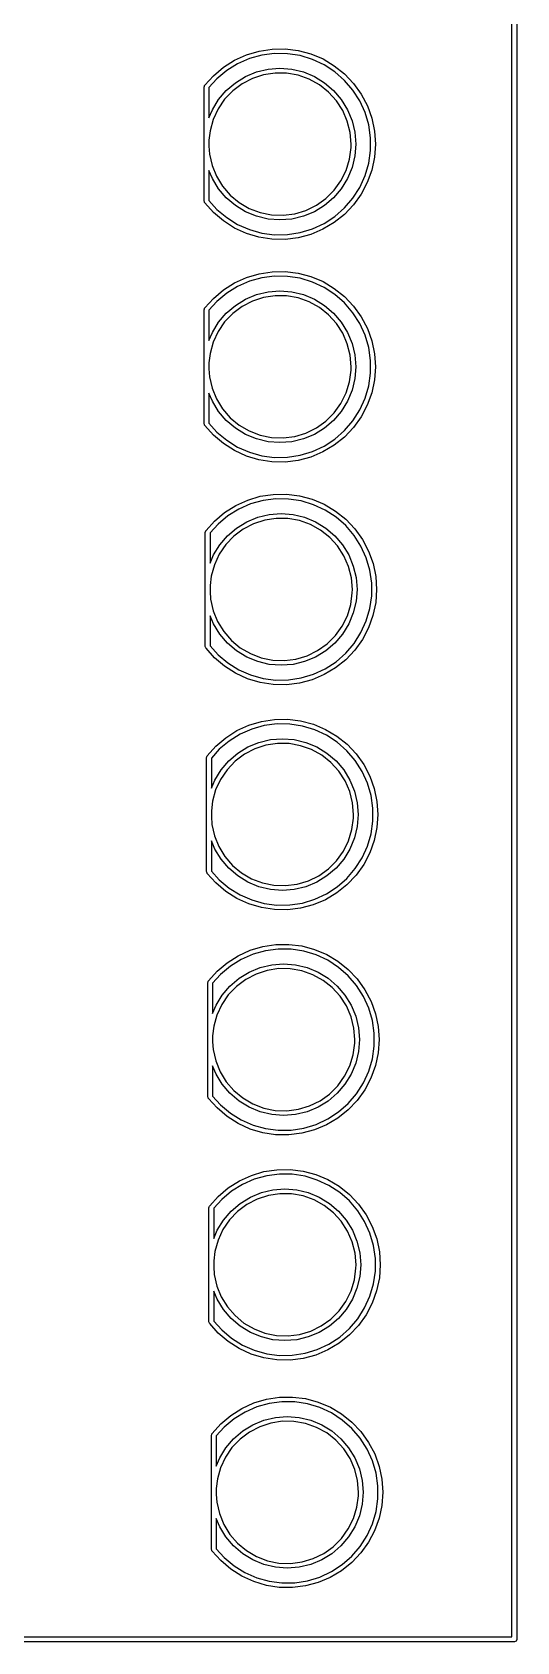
# Model space of a CAD drawing. Extents: x 10 to 287, y -200 to -10.
# Drawn here: x 167.94 to 177.84, y -125.23 to -92.34 of the extents above; entities that cross this region are included whole.
import ezdxf

# ---------------------------------------------------------------- set-up
doc = ezdxf.new("R2010")
doc.units = 0
doc.layers.add('BLACK', color=7, linetype='CONTINUOUS')

msp = doc.modelspace()

# ---------------------------------------------------------------- linework, layer by layer
at = {"layer": 'BLACK', "linetype": 'CONTINUOUS'}
for p, q in [((177.84, -55.235), (177.84, -125.185)), ((177.74, -125.135), (177.74, -55.285)), ((172.316, -92.8041), (172.573, -92.7273)), ((172.573, -92.7273), (172.838, -92.6867)), ((172.838, -92.6867), (173.107, -92.6829)), ((173.107, -92.6829), (173.373, -92.7161)), ((173.373, -92.7161), (173.633, -92.7856)), ((171.64, -93.233), (171.844, -93.0593)), ((171.844, -93.0593), (172.071, -92.9154)), ((172.136, -92.9889), (171.913, -93.1274)), ((172.071, -92.9154), (172.316, -92.8041)), ((172.376, -92.8832), (172.136, -92.9889)), ((172.63, -92.8127), (172.376, -92.8832)), ((172.89, -92.7785), (172.63, -92.8127)), ((172.758, -93.0991), (173, -93.08)), ((173.153, -92.7816), (172.89, -92.7785)), ((173, -93.08), (173.242, -93.0991)), ((173.412, -92.8217), (173.153, -92.7816)), ((173.664, -92.8981), (173.412, -92.8217)), ((173.633, -92.7856), (173.88, -92.89)), ((173.902, -93.0093), (173.664, -92.8981)), ((173.88, -92.89), (174.111, -93.0275)), ((174.122, -93.153), (173.902, -93.0093)), ((174.111, -93.0275), (174.321, -93.1953)), ((171.465, -93.4284), (171.64, -93.233)), ((171.711, -93.2961), (171.55, -93.4757)), ((171.913, -93.1274), (171.711, -93.2961)), ((171.904, -93.534), (172.089, -93.376)), ((172.225, -93.3988), (172.034, -93.542)), ((172.089, -93.376), (172.296, -93.2489)), ((172.436, -93.2887), (172.225, -93.3988)), ((172.296, -93.2489), (172.521, -93.1559)), ((172.663, -93.2146), (172.436, -93.2887)), ((172.521, -93.1559), (172.758, -93.0991)), ((172.899, -93.1786), (172.663, -93.2146)), ((173.137, -93.1815), (172.899, -93.1786)), ((173.372, -93.2233), (173.137, -93.1815)), ((173.242, -93.0991), (173.479, -93.1559)), ((173.596, -93.3029), (173.372, -93.2233)), ((173.479, -93.1559), (173.704, -93.2489)), ((173.805, -93.4181), (173.596, -93.3029)), ((173.704, -93.2489), (173.911, -93.376)), ((173.911, -93.376), (174.096, -93.534)), ((174.319, -93.3263), (174.122, -93.153)), ((174.49, -93.5257), (174.319, -93.3263)), ((174.321, -93.1953), (174.505, -93.3904)), ((174.505, -93.3904), (174.661, -93.6089)), ((171.45, -93.4638), (171.456, -93.4488)), ((171.45, -95.789), (171.45, -93.4638)), ((171.456, -93.4488), (171.461, -93.4331)), ((171.461, -93.4331), (171.465, -93.4286)), ((171.461, -93.4331), (171.461, -93.4331)), ((171.465, -93.4285), (171.465, -93.4284)), ((171.465, -93.4286), (171.465, -93.4285)), ((171.55, -93.4757), (171.55, -94.0927)), ((171.619, -93.9263), (171.746, -93.7189)), ((171.869, -93.7144), (171.735, -93.9113)), ((171.746, -93.7189), (171.904, -93.534)), ((172.034, -93.542), (171.869, -93.7144)), ((173.992, -93.5659), (173.805, -93.4181)), ((174.153, -93.7423), (173.992, -93.5659)), ((174.096, -93.534), (174.254, -93.7189)), ((174.282, -93.9425), (174.153, -93.7423)), ((174.254, -93.7189), (174.381, -93.9263)), ((174.631, -93.7474), (174.49, -93.5257)), ((174.661, -93.6089), (174.786, -93.8469)), ((171.55, -94.0927), (171.619, -93.9263)), ((171.735, -93.9113), (171.635, -94.1276)), ((174.377, -94.1611), (174.282, -93.9425)), ((174.381, -93.9263), (174.474, -94.151)), ((174.74, -93.9867), (174.631, -93.7474)), ((174.813, -94.239), (174.74, -93.9867)), ((174.786, -93.8469), (174.877, -94.0997)), ((171.571, -94.3574), (171.55, -94.552)), ((171.635, -94.1276), (171.571, -94.3574)), ((174.435, -94.3924), (174.377, -94.1611)), ((174.455, -94.63), (174.435, -94.3924)), ((174.474, -94.151), (174.531, -94.3875)), ((174.531, -94.3875), (174.55, -94.63)), ((174.85, -94.4991), (174.813, -94.239)), ((174.877, -94.0997), (174.932, -94.3625)), ((174.932, -94.3625), (174.95, -94.6305)), ((171.55, -94.552), (171.55, -94.6731)), ((171.55, -94.6731), (171.559, -94.8325)), ((174.422, -94.9375), (174.453, -94.7011)), ((174.453, -94.7011), (174.455, -94.63)), ((174.55, -94.63), (174.531, -94.8725)), ((174.85, -94.7618), (174.85, -94.4991)), ((174.95, -94.6305), (174.931, -94.8984)), ((171.559, -94.8325), (171.612, -95.0651)), ((174.353, -95.1656), (174.422, -94.9375)), ((174.531, -94.8725), (174.474, -95.109)), ((174.739, -95.2741), (174.813, -95.0219)), ((174.813, -95.0219), (174.85, -94.7618)), ((174.931, -94.8984), (174.876, -95.1612)), ((171.619, -95.3337), (171.55, -95.1672)), ((171.55, -95.1672), (171.55, -95.7842)), ((171.612, -95.0651), (171.701, -95.286)), ((171.746, -95.5411), (171.619, -95.3337)), ((171.701, -95.286), (171.826, -95.4893)), ((174.108, -95.573), (174.247, -95.3794)), ((174.247, -95.3794), (174.353, -95.1656)), ((174.381, -95.3337), (174.254, -95.5411)), ((174.474, -95.109), (174.381, -95.3337)), ((174.631, -95.5134), (174.739, -95.2741)), ((174.876, -95.1612), (174.785, -95.414)), ((171.904, -95.726), (171.746, -95.5411)), ((171.826, -95.4893), (171.982, -95.6695)), ((171.982, -95.6695), (172.165, -95.8218)), ((173.939, -95.7413), (174.108, -95.573)), ((174.254, -95.5411), (174.096, -95.726)), ((174.49, -95.735), (174.631, -95.5134)), ((174.661, -95.6518), (174.505, -95.8703)), ((174.785, -95.414), (174.661, -95.6518)), ((171.45, -95.7892), (171.45, -95.789)), ((171.45, -95.7898), (171.45, -95.7892)), ((171.45, -95.7962), (171.45, -95.7898)), ((171.455, -95.8086), (171.45, -95.7962)), ((171.46, -95.8261), (171.455, -95.8086)), ((171.465, -95.8313), (171.46, -95.8261)), ((171.465, -95.8315), (171.465, -95.8313)), ((171.465, -95.8316), (171.465, -95.8315)), ((171.639, -96.0264), (171.465, -95.8316)), ((171.55, -95.7842), (171.711, -95.9633)), ((171.844, -96.2002), (171.639, -96.0264)), ((171.711, -95.9633), (171.912, -96.1321)), ((172.089, -95.884), (171.904, -95.726)), ((172.296, -96.0111), (172.089, -95.884)), ((172.165, -95.8218), (172.371, -95.9421)), ((172.521, -96.1041), (172.296, -96.0111)), ((172.371, -95.9421), (172.594, -96.0272)), ((172.594, -96.0272), (172.828, -96.0747)), ((173.303, -96.0532), (173.531, -95.9847)), ((173.704, -96.0111), (173.479, -96.1041)), ((173.531, -95.9847), (173.745, -95.8798)), ((173.911, -95.884), (173.704, -96.0111)), ((173.745, -95.8798), (173.939, -95.7413)), ((174.096, -95.726), (173.911, -95.884)), ((174.121, -96.1076), (174.319, -95.9344)), ((174.319, -95.9344), (174.49, -95.735)), ((174.505, -95.8703), (174.32, -96.0653)), ((172.07, -96.3441), (171.844, -96.2002)), ((171.912, -96.1321), (172.135, -96.2707)), ((172.315, -96.4556), (172.07, -96.3441)), ((172.135, -96.2707), (172.376, -96.3765)), ((172.758, -96.1609), (172.521, -96.1041)), ((173, -96.18), (172.758, -96.1609)), ((172.828, -96.0747), (173.066, -96.0835)), ((173.242, -96.1609), (173, -96.18)), ((173.066, -96.0835), (173.303, -96.0532)), ((173.479, -96.1041), (173.242, -96.1609)), ((173.412, -96.4385), (173.663, -96.3622)), ((173.879, -96.3704), (173.632, -96.4747)), ((173.663, -96.3622), (173.901, -96.2512)), ((174.11, -96.2331), (173.879, -96.3704)), ((173.901, -96.2512), (174.121, -96.1076)), ((174.32, -96.0653), (174.11, -96.2331)), ((172.572, -96.5325), (172.315, -96.4556)), ((172.376, -96.3765), (172.629, -96.4472)), ((172.837, -96.5732), (172.572, -96.5325)), ((172.629, -96.4472), (172.889, -96.4814)), ((173.106, -96.5771), (172.837, -96.5732)), ((172.889, -96.4814), (173.152, -96.4785)), ((173.373, -96.5441), (173.106, -96.5771)), ((173.152, -96.4785), (173.412, -96.4385)), ((173.632, -96.4747), (173.373, -96.5441)), ((172.071, -97.4654), (172.316, -97.3541)), ((172.316, -97.3541), (172.573, -97.2773)), ((172.573, -97.2773), (172.838, -97.2367)), ((172.89, -97.3285), (172.63, -97.3627)), ((172.838, -97.2367), (173.107, -97.2329)), ((173.153, -97.3316), (172.89, -97.3285)), ((173.107, -97.2329), (173.373, -97.2661)), ((173.412, -97.3717), (173.153, -97.3316)), ((173.373, -97.2661), (173.633, -97.3356)), ((173.633, -97.3356), (173.88, -97.44)), ((171.64, -97.783), (171.844, -97.6093)), ((171.913, -97.6774), (171.711, -97.8461)), ((171.844, -97.6093), (172.071, -97.4654)), ((172.136, -97.5389), (171.913, -97.6774)), ((172.376, -97.4332), (172.136, -97.5389)), ((172.63, -97.3627), (172.376, -97.4332)), ((172.521, -97.7059), (172.758, -97.6491)), ((172.758, -97.6491), (173, -97.63)), ((173, -97.63), (173.242, -97.6491)), ((173.242, -97.6491), (173.479, -97.7059)), ((173.664, -97.4481), (173.412, -97.3717)), ((173.902, -97.5593), (173.664, -97.4481)), ((173.88, -97.44), (174.111, -97.5775)), ((174.122, -97.703), (173.902, -97.5593)), ((174.111, -97.5775), (174.321, -97.7453)), ((171.45, -98.0138), (171.456, -97.9988)), ((171.45, -100.339), (171.45, -98.0138)), ((171.456, -97.9988), (171.461, -97.9831)), ((171.461, -97.9831), (171.465, -97.9786)), ((171.461, -97.9831), (171.461, -97.9831)), ((171.465, -97.9784), (171.64, -97.783)), ((171.465, -97.9785), (171.465, -97.9784)), ((171.465, -97.9786), (171.465, -97.9785)), ((171.711, -97.8461), (171.55, -98.0257)), ((171.904, -98.084), (172.089, -97.926)), ((172.225, -97.9488), (172.034, -98.092)), ((172.089, -97.926), (172.296, -97.7989)), ((172.436, -97.8387), (172.225, -97.9488)), ((172.296, -97.7989), (172.521, -97.7059)), ((172.663, -97.7646), (172.436, -97.8387)), ((172.899, -97.7286), (172.663, -97.7646)), ((173.137, -97.7315), (172.899, -97.7286)), ((173.372, -97.7733), (173.137, -97.7315)), ((173.596, -97.8529), (173.372, -97.7733)), ((173.479, -97.7059), (173.704, -97.7989)), ((173.805, -97.9681), (173.596, -97.8529)), ((173.704, -97.7989), (173.911, -97.926)), ((173.992, -98.1159), (173.805, -97.9681)), ((173.911, -97.926), (174.096, -98.084)), ((174.319, -97.8763), (174.122, -97.703)), ((174.49, -98.0757), (174.319, -97.8763)), ((174.321, -97.7453), (174.505, -97.9404)), ((174.505, -97.9404), (174.661, -98.1589)), ((171.55, -98.0257), (171.55, -98.6427)), ((171.619, -98.4763), (171.746, -98.2689)), ((171.869, -98.2644), (171.735, -98.4613)), ((171.746, -98.2689), (171.904, -98.084)), ((172.034, -98.092), (171.869, -98.2644)), ((174.153, -98.2923), (173.992, -98.1159)), ((174.096, -98.084), (174.254, -98.2689)), ((174.282, -98.4925), (174.153, -98.2923)), ((174.254, -98.2689), (174.381, -98.4763)), ((174.631, -98.2974), (174.49, -98.0757)), ((174.74, -98.5367), (174.631, -98.2974)), ((174.661, -98.1589), (174.786, -98.3969)), ((171.55, -98.6427), (171.619, -98.4763)), ((171.735, -98.4613), (171.635, -98.6776)), ((174.377, -98.7111), (174.282, -98.4925)), ((174.381, -98.4763), (174.474, -98.701)), ((174.813, -98.789), (174.74, -98.5367)), ((174.786, -98.3969), (174.877, -98.6497)), ((174.877, -98.6497), (174.932, -98.9125)), ((171.571, -98.9074), (171.55, -99.102)), ((171.635, -98.6776), (171.571, -98.9074)), ((174.435, -98.9424), (174.377, -98.7111)), ((174.455, -99.18), (174.435, -98.9424)), ((174.474, -98.701), (174.531, -98.9375)), ((174.531, -98.9375), (174.55, -99.18)), ((174.85, -99.0491), (174.813, -98.789)), ((174.932, -98.9125), (174.95, -99.1805)), ((171.55, -99.102), (171.55, -99.2231)), ((171.55, -99.2231), (171.559, -99.3825)), ((174.422, -99.4875), (174.453, -99.2511)), ((174.453, -99.2511), (174.455, -99.18)), ((174.55, -99.18), (174.531, -99.4225)), ((174.813, -99.5719), (174.85, -99.3118)), ((174.85, -99.3118), (174.85, -99.0491)), ((174.95, -99.1805), (174.931, -99.4484)), ((171.559, -99.3825), (171.612, -99.6151)), ((171.612, -99.6151), (171.701, -99.836)), ((174.353, -99.7156), (174.422, -99.4875)), ((174.474, -99.659), (174.381, -99.8837)), ((174.531, -99.4225), (174.474, -99.659)), ((174.739, -99.8241), (174.813, -99.5719)), ((174.931, -99.4484), (174.876, -99.7112)), ((171.619, -99.8837), (171.55, -99.7172)), ((171.55, -99.7172), (171.55, -100.334)), ((171.746, -100.091), (171.619, -99.8837)), ((171.701, -99.836), (171.826, -100.039)), ((174.108, -100.123), (174.247, -99.9294)), ((174.247, -99.9294), (174.353, -99.7156)), ((174.381, -99.8837), (174.254, -100.091)), ((174.631, -100.063), (174.739, -99.8241)), ((174.785, -99.964), (174.661, -100.202)), ((174.876, -99.7112), (174.785, -99.964)), ((171.904, -100.276), (171.746, -100.091)), ((171.826, -100.039), (171.982, -100.22)), ((172.089, -100.434), (171.904, -100.276)), ((171.982, -100.22), (172.165, -100.372)), ((173.745, -100.43), (173.939, -100.291)), ((174.096, -100.276), (173.911, -100.434)), ((173.939, -100.291), (174.108, -100.123)), ((174.254, -100.091), (174.096, -100.276)), ((174.319, -100.484), (174.49, -100.285)), ((174.49, -100.285), (174.631, -100.063)), ((174.661, -100.202), (174.505, -100.42)), ((171.45, -100.34), (171.45, -100.339)), ((171.45, -100.339), (171.45, -100.339)), ((171.45, -100.346), (171.45, -100.34)), ((171.455, -100.359), (171.45, -100.346)), ((171.46, -100.376), (171.455, -100.359)), ((171.465, -100.381), (171.46, -100.376)), ((171.465, -100.382), (171.465, -100.381)), ((171.639, -100.576), (171.465, -100.382)), ((171.465, -100.382), (171.465, -100.382)), ((171.55, -100.334), (171.711, -100.513)), ((171.844, -100.75), (171.639, -100.576)), ((171.711, -100.513), (171.912, -100.682)), ((172.296, -100.561), (172.089, -100.434)), ((172.165, -100.372), (172.371, -100.492)), ((172.521, -100.654), (172.296, -100.561)), ((172.371, -100.492), (172.594, -100.577)), ((172.594, -100.577), (172.828, -100.625)), ((172.828, -100.625), (173.066, -100.633)), ((173.066, -100.633), (173.303, -100.603)), ((173.303, -100.603), (173.531, -100.535)), ((173.704, -100.561), (173.479, -100.654)), ((173.531, -100.535), (173.745, -100.43)), ((173.911, -100.434), (173.704, -100.561)), ((174.32, -100.615), (174.11, -100.783)), ((174.121, -100.658), (174.319, -100.484)), ((174.505, -100.42), (174.32, -100.615)), ((172.07, -100.894), (171.844, -100.75)), ((171.912, -100.682), (172.135, -100.821)), ((172.315, -101.006), (172.07, -100.894)), ((172.135, -100.821), (172.376, -100.926)), ((172.376, -100.926), (172.629, -100.997)), ((172.758, -100.711), (172.521, -100.654)), ((173, -100.73), (172.758, -100.711)), ((173.242, -100.711), (173, -100.73)), ((173.479, -100.654), (173.242, -100.711)), ((173.412, -100.988), (173.663, -100.912)), ((173.879, -100.92), (173.632, -101.025)), ((173.663, -100.912), (173.901, -100.801)), ((174.11, -100.783), (173.879, -100.92)), ((173.901, -100.801), (174.121, -100.658)), ((172.572, -101.082), (172.315, -101.006)), ((172.837, -101.123), (172.572, -101.082)), ((172.629, -100.997), (172.889, -101.031)), ((173.106, -101.127), (172.837, -101.123)), ((172.889, -101.031), (173.152, -101.028)), ((173.373, -101.094), (173.106, -101.127)), ((173.152, -101.028), (173.412, -100.988)), ((173.632, -101.025), (173.373, -101.094)), ((172.096, -102.015), (172.341, -101.904)), ((172.341, -101.904), (172.598, -101.827)), ((172.655, -101.913), (172.401, -101.983)), ((172.598, -101.827), (172.863, -101.787)), ((172.915, -101.879), (172.655, -101.913)), ((172.863, -101.787), (173.132, -101.783)), ((173.178, -101.882), (172.915, -101.879)), ((173.132, -101.783), (173.398, -101.816)), ((173.437, -101.922), (173.178, -101.882)), ((173.398, -101.816), (173.658, -101.886)), ((173.689, -101.998), (173.437, -101.922)), ((173.658, -101.886), (173.905, -101.99)), ((171.665, -102.333), (171.869, -102.159)), ((171.938, -102.227), (171.736, -102.396)), ((171.869, -102.159), (172.096, -102.015)), ((172.161, -102.089), (171.938, -102.227)), ((172.401, -101.983), (172.161, -102.089)), ((172.321, -102.349), (172.546, -102.256)), ((172.546, -102.256), (172.783, -102.199)), ((172.924, -102.279), (172.688, -102.315)), ((172.783, -102.199), (173.025, -102.18)), ((173.162, -102.281), (172.924, -102.279)), ((173.025, -102.18), (173.267, -102.199)), ((173.397, -102.323), (173.162, -102.281)), ((173.267, -102.199), (173.504, -102.256)), ((173.504, -102.256), (173.729, -102.349)), ((173.927, -102.109), (173.689, -101.998)), ((173.905, -101.99), (174.136, -102.127)), ((174.147, -102.253), (173.927, -102.109)), ((174.136, -102.127), (174.346, -102.295)), ((174.344, -102.426), (174.147, -102.253)), ((174.346, -102.295), (174.53, -102.49)), ((171.475, -102.564), (171.481, -102.549)), ((171.475, -104.889), (171.475, -102.564)), ((171.481, -102.549), (171.486, -102.533)), ((171.486, -102.533), (171.49, -102.529)), ((171.486, -102.533), (171.486, -102.533)), ((171.49, -102.528), (171.665, -102.333)), ((171.49, -102.529), (171.49, -102.528)), ((171.49, -102.528), (171.49, -102.528)), ((171.736, -102.396), (171.575, -102.576)), ((171.575, -102.576), (171.575, -103.193)), ((171.929, -102.634), (172.114, -102.476)), ((172.25, -102.499), (172.059, -102.642)), ((172.114, -102.476), (172.321, -102.349)), ((172.461, -102.389), (172.25, -102.499)), ((172.688, -102.315), (172.461, -102.389)), ((173.621, -102.403), (173.397, -102.323)), ((173.83, -102.518), (173.621, -102.403)), ((173.729, -102.349), (173.936, -102.476)), ((174.017, -102.666), (173.83, -102.518)), ((173.936, -102.476), (174.121, -102.634)), ((174.515, -102.626), (174.344, -102.426)), ((174.53, -102.49), (174.686, -102.709)), ((171.644, -103.026), (171.771, -102.819)), ((171.894, -102.814), (171.76, -103.011)), ((171.771, -102.819), (171.929, -102.634)), ((172.059, -102.642), (171.894, -102.814)), ((174.178, -102.842), (174.017, -102.666)), ((174.121, -102.634), (174.279, -102.819)), ((174.307, -103.042), (174.178, -102.842)), ((174.279, -102.819), (174.406, -103.026)), ((174.656, -102.847), (174.515, -102.626)), ((174.765, -103.087), (174.656, -102.847)), ((174.686, -102.709), (174.811, -102.947)), ((174.811, -102.947), (174.902, -103.2)), ((171.575, -103.193), (171.644, -103.026)), ((171.66, -103.228), (171.596, -103.457)), ((171.76, -103.011), (171.66, -103.228)), ((174.402, -103.261), (174.307, -103.042)), ((174.46, -103.492), (174.402, -103.261)), ((174.406, -103.026), (174.499, -103.251)), ((174.499, -103.251), (174.556, -103.488)), ((174.838, -103.339), (174.765, -103.087)), ((174.902, -103.2), (174.957, -103.463)), ((171.596, -103.457), (171.575, -103.652)), ((174.48, -103.73), (174.46, -103.492)), ((174.556, -103.488), (174.575, -103.73)), ((174.875, -103.599), (174.838, -103.339)), ((174.875, -103.862), (174.875, -103.599)), ((174.957, -103.463), (174.975, -103.73)), ((171.575, -103.652), (171.575, -103.773)), ((171.575, -103.773), (171.584, -103.932)), ((171.584, -103.932), (171.637, -104.165)), ((174.447, -104.037), (174.478, -103.801)), ((174.478, -103.801), (174.48, -103.73)), ((174.575, -103.73), (174.556, -103.972)), ((174.838, -104.122), (174.875, -103.862)), ((174.975, -103.73), (174.956, -103.998)), ((171.644, -104.434), (171.575, -104.267)), ((171.575, -104.267), (171.575, -104.884)), ((171.637, -104.165), (171.726, -104.386)), ((174.272, -104.479), (174.378, -104.266)), ((174.378, -104.266), (174.447, -104.037)), ((174.499, -104.209), (174.406, -104.434)), ((174.556, -103.972), (174.499, -104.209)), ((174.764, -104.374), (174.838, -104.122)), ((174.901, -104.261), (174.81, -104.514)), ((174.956, -103.998), (174.901, -104.261)), ((171.771, -104.641), (171.644, -104.434)), ((171.726, -104.386), (171.851, -104.589)), ((171.851, -104.589), (172.007, -104.77)), ((174.133, -104.673), (174.272, -104.479)), ((174.406, -104.434), (174.279, -104.641)), ((174.656, -104.613), (174.764, -104.374)), ((174.81, -104.514), (174.686, -104.752)), ((171.475, -104.89), (171.475, -104.889)), ((171.475, -104.889), (171.475, -104.889)), ((171.475, -104.896), (171.475, -104.89)), ((171.48, -104.909), (171.475, -104.896)), ((171.485, -104.926), (171.48, -104.909)), ((171.49, -104.931), (171.485, -104.926)), ((171.575, -104.884), (171.736, -105.063)), ((171.929, -104.826), (171.771, -104.641)), ((172.114, -104.984), (171.929, -104.826)), ((172.007, -104.77), (172.19, -104.922)), ((172.19, -104.922), (172.396, -105.042)), ((173.77, -104.98), (173.964, -104.841)), ((174.121, -104.826), (173.936, -104.984)), ((173.964, -104.841), (174.133, -104.673)), ((174.279, -104.641), (174.121, -104.826)), ((174.344, -105.034), (174.515, -104.835)), ((174.515, -104.835), (174.656, -104.613)), ((174.686, -104.752), (174.53, -104.97)), ((171.49, -104.932), (171.49, -104.931)), ((171.664, -105.126), (171.49, -104.932)), ((171.49, -104.932), (171.49, -104.932)), ((171.869, -105.3), (171.664, -105.126)), ((171.736, -105.063), (171.937, -105.232)), ((171.937, -105.232), (172.16, -105.371)), ((172.321, -105.111), (172.114, -104.984)), ((172.546, -105.204), (172.321, -105.111)), ((172.396, -105.042), (172.619, -105.127)), ((172.783, -105.261), (172.546, -105.204)), ((172.619, -105.127), (172.853, -105.175)), ((172.853, -105.175), (173.091, -105.183)), ((173.091, -105.183), (173.328, -105.153)), ((173.504, -105.204), (173.267, -105.261)), ((173.328, -105.153), (173.556, -105.085)), ((173.729, -105.111), (173.504, -105.204)), ((173.556, -105.085), (173.77, -104.98)), ((173.936, -104.984), (173.729, -105.111)), ((173.926, -105.351), (174.146, -105.208)), ((174.345, -105.165), (174.135, -105.333)), ((174.146, -105.208), (174.344, -105.034)), ((174.53, -104.97), (174.345, -105.165)), ((172.095, -105.444), (171.869, -105.3)), ((172.34, -105.556), (172.095, -105.444)), ((172.16, -105.371), (172.401, -105.476)), ((172.597, -105.632), (172.34, -105.556)), ((172.401, -105.476), (172.654, -105.547)), ((172.654, -105.547), (172.914, -105.581)), ((173.025, -105.28), (172.783, -105.261)), ((172.914, -105.581), (173.177, -105.578)), ((173.267, -105.261), (173.025, -105.28)), ((173.177, -105.578), (173.437, -105.538)), ((173.657, -105.575), (173.398, -105.644)), ((173.437, -105.538), (173.688, -105.462)), ((173.904, -105.47), (173.657, -105.575)), ((173.688, -105.462), (173.926, -105.351)), ((174.135, -105.333), (173.904, -105.47)), ((172.862, -105.673), (172.597, -105.632)), ((173.131, -105.677), (172.862, -105.673)), ((173.398, -105.644), (173.131, -105.677)), ((172.121, -106.615), (172.366, -106.504)), ((172.366, -106.504), (172.623, -106.427)), ((172.68, -106.513), (172.426, -106.583)), ((172.623, -106.427), (172.888, -106.387)), ((172.94, -106.479), (172.68, -106.513)), ((172.888, -106.387), (173.157, -106.383)), ((173.203, -106.482), (172.94, -106.479)), ((173.157, -106.383), (173.423, -106.416)), ((173.462, -106.522), (173.203, -106.482)), ((173.423, -106.416), (173.683, -106.486)), ((173.714, -106.598), (173.462, -106.522)), ((173.683, -106.486), (173.93, -106.59)), ((171.69, -106.933), (171.894, -106.759)), ((171.963, -106.827), (171.761, -106.996)), ((171.894, -106.759), (172.121, -106.615)), ((172.186, -106.689), (171.963, -106.827)), ((172.426, -106.583), (172.186, -106.689)), ((172.346, -106.949), (172.571, -106.856)), ((172.571, -106.856), (172.808, -106.799)), ((172.949, -106.879), (172.713, -106.915)), ((172.808, -106.799), (173.05, -106.78)), ((173.187, -106.881), (172.949, -106.879)), ((173.05, -106.78), (173.292, -106.799)), ((173.422, -106.923), (173.187, -106.881)), ((173.292, -106.799), (173.529, -106.856)), ((173.529, -106.856), (173.754, -106.949)), ((173.952, -106.709), (173.714, -106.598)), ((173.93, -106.59), (174.161, -106.727)), ((174.172, -106.853), (173.952, -106.709)), ((174.161, -106.727), (174.371, -106.895)), ((174.369, -107.026), (174.172, -106.853)), ((174.371, -106.895), (174.555, -107.09)), ((171.5, -107.164), (171.506, -107.149)), ((171.5, -109.489), (171.5, -107.164)), ((171.506, -107.149), (171.511, -107.133)), ((171.511, -107.133), (171.515, -107.129)), ((171.511, -107.133), (171.511, -107.133)), ((171.515, -107.128), (171.69, -106.933)), ((171.515, -107.129), (171.515, -107.128)), ((171.515, -107.128), (171.515, -107.128)), ((171.761, -106.996), (171.6, -107.176)), ((171.6, -107.176), (171.6, -107.793)), ((171.954, -107.234), (172.139, -107.076)), ((172.275, -107.099), (172.084, -107.242)), ((172.139, -107.076), (172.346, -106.949)), ((172.486, -106.989), (172.275, -107.099)), ((172.713, -106.915), (172.486, -106.989)), ((173.646, -107.003), (173.422, -106.923)), ((173.855, -107.118), (173.646, -107.003)), ((173.754, -106.949), (173.961, -107.076)), ((174.042, -107.266), (173.855, -107.118)), ((173.961, -107.076), (174.146, -107.234)), ((174.54, -107.226), (174.369, -107.026)), ((174.681, -107.447), (174.54, -107.226)), ((174.555, -107.09), (174.711, -107.309)), ((171.669, -107.626), (171.796, -107.419)), ((171.919, -107.414), (171.785, -107.611)), ((171.796, -107.419), (171.954, -107.234)), ((172.084, -107.242), (171.919, -107.414)), ((174.203, -107.442), (174.042, -107.266)), ((174.146, -107.234), (174.304, -107.419)), ((174.332, -107.642), (174.203, -107.442)), ((174.304, -107.419), (174.431, -107.626)), ((174.79, -107.687), (174.681, -107.447)), ((174.711, -107.309), (174.836, -107.547)), ((174.836, -107.547), (174.927, -107.8)), ((171.6, -107.793), (171.669, -107.626)), ((171.685, -107.828), (171.621, -108.057)), ((171.785, -107.611), (171.685, -107.828)), ((174.427, -107.861), (174.332, -107.642)), ((174.485, -108.092), (174.427, -107.861)), ((174.431, -107.626), (174.524, -107.851)), ((174.524, -107.851), (174.581, -108.088)), ((174.863, -107.939), (174.79, -107.687)), ((174.927, -107.8), (174.982, -108.063)), ((171.621, -108.057), (171.6, -108.252)), ((174.505, -108.33), (174.485, -108.092)), ((174.581, -108.088), (174.6, -108.33)), ((174.9, -108.199), (174.863, -107.939)), ((174.9, -108.462), (174.9, -108.199)), ((174.982, -108.063), (175, -108.33)), ((171.6, -108.252), (171.6, -108.373)), ((171.6, -108.373), (171.609, -108.532)), ((171.609, -108.532), (171.662, -108.765)), ((174.472, -108.637), (174.503, -108.401)), ((174.503, -108.401), (174.505, -108.33)), ((174.6, -108.33), (174.581, -108.572)), ((174.863, -108.722), (174.9, -108.462)), ((175, -108.33), (174.981, -108.598)), ((171.669, -109.034), (171.6, -108.867)), ((171.6, -108.867), (171.6, -109.484)), ((171.662, -108.765), (171.751, -108.986)), ((174.297, -109.079), (174.403, -108.866)), ((174.403, -108.866), (174.472, -108.637)), ((174.524, -108.809), (174.431, -109.034)), ((174.581, -108.572), (174.524, -108.809)), ((174.789, -108.974), (174.863, -108.722)), ((174.926, -108.861), (174.835, -109.114)), ((174.981, -108.598), (174.926, -108.861)), ((171.796, -109.241), (171.669, -109.034)), ((171.751, -108.986), (171.876, -109.189)), ((171.876, -109.189), (172.032, -109.37)), ((174.158, -109.273), (174.297, -109.079)), ((174.431, -109.034), (174.304, -109.241)), ((174.681, -109.213), (174.789, -108.974)), ((174.835, -109.114), (174.711, -109.352)), ((171.5, -109.49), (171.5, -109.489)), ((171.5, -109.489), (171.5, -109.489)), ((171.5, -109.496), (171.5, -109.49)), ((171.505, -109.509), (171.5, -109.496)), ((171.51, -109.526), (171.505, -109.509)), ((171.515, -109.531), (171.51, -109.526)), ((171.515, -109.532), (171.515, -109.531)), ((171.689, -109.726), (171.515, -109.532)), ((171.515, -109.532), (171.515, -109.532)), ((171.6, -109.484), (171.761, -109.663)), ((171.954, -109.426), (171.796, -109.241)), ((172.139, -109.584), (171.954, -109.426)), ((172.032, -109.37), (172.215, -109.522)), ((172.215, -109.522), (172.421, -109.642)), ((173.795, -109.58), (173.989, -109.441)), ((174.146, -109.426), (173.961, -109.584)), ((173.989, -109.441), (174.158, -109.273)), ((174.304, -109.241), (174.146, -109.426)), ((174.369, -109.634), (174.54, -109.435)), ((174.54, -109.435), (174.681, -109.213)), ((174.711, -109.352), (174.555, -109.57)), ((171.894, -109.9), (171.689, -109.726)), ((171.761, -109.663), (171.962, -109.832)), ((171.962, -109.832), (172.185, -109.971)), ((172.346, -109.711), (172.139, -109.584)), ((172.571, -109.804), (172.346, -109.711)), ((172.421, -109.642), (172.644, -109.727)), ((172.808, -109.861), (172.571, -109.804)), ((172.644, -109.727), (172.878, -109.775)), ((172.878, -109.775), (173.116, -109.783)), ((173.116, -109.783), (173.353, -109.753)), ((173.529, -109.804), (173.292, -109.861)), ((173.353, -109.753), (173.581, -109.685)), ((173.754, -109.711), (173.529, -109.804)), ((173.581, -109.685), (173.795, -109.58)), ((173.961, -109.584), (173.754, -109.711)), ((173.951, -109.951), (174.171, -109.808)), ((174.37, -109.765), (174.16, -109.933)), ((174.171, -109.808), (174.369, -109.634)), ((174.555, -109.57), (174.37, -109.765)), ((172.12, -110.044), (171.894, -109.9)), ((172.365, -110.156), (172.12, -110.044)), ((172.185, -109.971), (172.426, -110.076)), ((172.622, -110.232), (172.365, -110.156)), ((172.426, -110.076), (172.679, -110.147)), ((172.679, -110.147), (172.939, -110.181)), ((173.05, -109.88), (172.808, -109.861)), ((172.939, -110.181), (173.202, -110.178)), ((173.292, -109.861), (173.05, -109.88)), ((173.202, -110.178), (173.462, -110.138)), ((173.682, -110.175), (173.423, -110.244)), ((173.462, -110.138), (173.713, -110.062)), ((173.929, -110.07), (173.682, -110.175)), ((173.713, -110.062), (173.951, -109.951)), ((174.16, -109.933), (173.929, -110.07)), ((172.887, -110.273), (172.622, -110.232)), ((173.156, -110.277), (172.887, -110.273)), ((173.423, -110.244), (173.156, -110.277)), ((172.146, -111.215), (172.391, -111.104)), ((172.391, -111.104), (172.648, -111.027)), ((172.705, -111.113), (172.451, -111.183)), ((172.648, -111.027), (172.913, -110.987)), ((172.965, -111.079), (172.705, -111.113)), ((172.913, -110.987), (173.182, -110.983)), ((173.228, -111.082), (172.965, -111.079)), ((173.182, -110.983), (173.448, -111.016)), ((173.487, -111.122), (173.228, -111.082)), ((173.448, -111.016), (173.708, -111.086)), ((173.739, -111.198), (173.487, -111.122)), ((173.708, -111.086), (173.955, -111.19)), ((171.715, -111.533), (171.919, -111.359)), ((171.988, -111.427), (171.786, -111.596)), ((171.919, -111.359), (172.146, -111.215)), ((172.211, -111.289), (171.988, -111.427)), ((172.451, -111.183), (172.211, -111.289)), ((172.371, -111.549), (172.596, -111.456)), ((172.596, -111.456), (172.833, -111.399)), ((172.974, -111.479), (172.738, -111.515)), ((172.833, -111.399), (173.075, -111.38)), ((173.212, -111.481), (172.974, -111.479)), ((173.075, -111.38), (173.317, -111.399)), ((173.447, -111.523), (173.212, -111.481)), ((173.317, -111.399), (173.554, -111.456)), ((173.554, -111.456), (173.779, -111.549)), ((173.977, -111.309), (173.739, -111.198)), ((173.955, -111.19), (174.186, -111.327)), ((174.197, -111.453), (173.977, -111.309)), ((174.186, -111.327), (174.396, -111.495)), ((174.394, -111.626), (174.197, -111.453)), ((174.396, -111.495), (174.58, -111.69)), ((171.525, -111.764), (171.531, -111.749)), ((171.525, -114.089), (171.525, -111.764)), ((171.531, -111.749), (171.536, -111.733)), ((171.536, -111.733), (171.54, -111.729)), ((171.536, -111.733), (171.536, -111.733)), ((171.54, -111.728), (171.715, -111.533)), ((171.54, -111.729), (171.54, -111.728)), ((171.54, -111.728), (171.54, -111.728)), ((171.786, -111.596), (171.625, -111.776)), ((171.625, -111.776), (171.625, -112.393)), ((171.821, -112.019), (171.979, -111.834)), ((171.979, -111.834), (172.164, -111.676)), ((172.3, -111.699), (172.109, -111.842)), ((172.164, -111.676), (172.371, -111.549)), ((172.511, -111.589), (172.3, -111.699)), ((172.738, -111.515), (172.511, -111.589)), ((173.671, -111.603), (173.447, -111.523)), ((173.88, -111.718), (173.671, -111.603)), ((173.779, -111.549), (173.986, -111.676)), ((174.067, -111.866), (173.88, -111.718)), ((173.986, -111.676), (174.171, -111.834)), ((174.171, -111.834), (174.329, -112.019)), ((174.565, -111.826), (174.394, -111.626)), ((174.706, -112.047), (174.565, -111.826)), ((174.58, -111.69), (174.736, -111.909)), ((171.694, -112.226), (171.821, -112.019)), ((171.944, -112.014), (171.81, -112.211)), ((172.109, -111.842), (171.944, -112.014)), ((174.228, -112.042), (174.067, -111.866)), ((174.357, -112.242), (174.228, -112.042)), ((174.329, -112.019), (174.456, -112.226)), ((174.815, -112.287), (174.706, -112.047)), ((174.736, -111.909), (174.861, -112.147)), ((174.861, -112.147), (174.952, -112.4)), ((171.625, -112.393), (171.694, -112.226)), ((171.71, -112.428), (171.646, -112.657)), ((171.81, -112.211), (171.71, -112.428)), ((174.452, -112.461), (174.357, -112.242)), ((174.51, -112.692), (174.452, -112.461)), ((174.456, -112.226), (174.549, -112.451)), ((174.549, -112.451), (174.606, -112.688)), ((174.888, -112.539), (174.815, -112.287)), ((174.952, -112.4), (175.007, -112.663)), ((171.646, -112.657), (171.625, -112.852)), ((174.53, -112.93), (174.51, -112.692)), ((174.606, -112.688), (174.625, -112.93)), ((174.925, -112.799), (174.888, -112.539)), ((174.925, -113.062), (174.925, -112.799)), ((175.007, -112.663), (175.025, -112.93)), ((171.625, -112.852), (171.625, -112.973)), ((171.625, -112.973), (171.634, -113.132)), ((171.634, -113.132), (171.687, -113.365)), ((174.497, -113.237), (174.528, -113.001)), ((174.528, -113.001), (174.53, -112.93)), ((174.625, -112.93), (174.606, -113.172)), ((174.888, -113.322), (174.925, -113.062)), ((175.025, -112.93), (175.006, -113.198)), ((171.694, -113.634), (171.625, -113.467)), ((171.625, -113.467), (171.625, -114.084)), ((171.687, -113.365), (171.776, -113.586)), ((174.322, -113.679), (174.428, -113.466)), ((174.428, -113.466), (174.497, -113.237)), ((174.549, -113.409), (174.456, -113.634)), ((174.606, -113.172), (174.549, -113.409)), ((174.814, -113.574), (174.888, -113.322)), ((174.951, -113.461), (174.86, -113.714)), ((175.006, -113.198), (174.951, -113.461)), ((171.821, -113.841), (171.694, -113.634)), ((171.776, -113.586), (171.901, -113.789)), ((171.901, -113.789), (172.057, -113.97)), ((174.183, -113.873), (174.322, -113.679)), ((174.456, -113.634), (174.329, -113.841)), ((174.706, -113.813), (174.814, -113.574)), ((174.86, -113.714), (174.736, -113.952)), ((171.525, -114.09), (171.525, -114.089)), ((171.525, -114.089), (171.525, -114.089)), ((171.525, -114.096), (171.525, -114.09)), ((171.53, -114.109), (171.525, -114.096)), ((171.535, -114.126), (171.53, -114.109)), ((171.54, -114.131), (171.535, -114.126)), ((171.54, -114.132), (171.54, -114.131)), ((171.714, -114.326), (171.54, -114.132)), ((171.54, -114.132), (171.54, -114.132)), ((171.625, -114.084), (171.786, -114.263)), ((171.979, -114.026), (171.821, -113.841)), ((172.164, -114.184), (171.979, -114.026)), ((172.057, -113.97), (172.24, -114.122)), ((172.24, -114.122), (172.446, -114.242)), ((173.82, -114.18), (174.014, -114.041)), ((174.171, -114.026), (173.986, -114.184)), ((174.014, -114.041), (174.183, -113.873)), ((174.329, -113.841), (174.171, -114.026)), ((174.394, -114.234), (174.565, -114.035)), ((174.565, -114.035), (174.706, -113.813)), ((174.736, -113.952), (174.58, -114.17)), ((171.919, -114.5), (171.714, -114.326)), ((171.786, -114.263), (171.987, -114.432)), ((171.987, -114.432), (172.21, -114.571)), ((172.371, -114.311), (172.164, -114.184)), ((172.596, -114.404), (172.371, -114.311)), ((172.446, -114.242), (172.669, -114.327)), ((172.833, -114.461), (172.596, -114.404)), ((172.669, -114.327), (172.903, -114.375)), ((173.075, -114.48), (172.833, -114.461)), ((172.903, -114.375), (173.141, -114.383)), ((173.317, -114.461), (173.075, -114.48)), ((173.141, -114.383), (173.378, -114.353)), ((173.554, -114.404), (173.317, -114.461)), ((173.378, -114.353), (173.606, -114.285)), ((173.779, -114.311), (173.554, -114.404)), ((173.606, -114.285), (173.82, -114.18)), ((173.986, -114.184), (173.779, -114.311)), ((173.976, -114.551), (174.196, -114.408)), ((174.395, -114.365), (174.185, -114.533)), ((174.196, -114.408), (174.394, -114.234)), ((174.58, -114.17), (174.395, -114.365)), ((172.145, -114.644), (171.919, -114.5)), ((172.39, -114.756), (172.145, -114.644)), ((172.21, -114.571), (172.451, -114.676)), ((172.647, -114.832), (172.39, -114.756)), ((172.451, -114.676), (172.704, -114.747)), ((172.704, -114.747), (172.964, -114.781)), ((172.964, -114.781), (173.227, -114.778)), ((173.227, -114.778), (173.487, -114.738)), ((173.707, -114.775), (173.448, -114.844)), ((173.487, -114.738), (173.738, -114.662)), ((173.954, -114.67), (173.707, -114.775)), ((173.738, -114.662), (173.976, -114.551)), ((174.185, -114.533), (173.954, -114.67)), ((172.912, -114.873), (172.647, -114.832)), ((173.181, -114.877), (172.912, -114.873)), ((173.448, -114.844), (173.181, -114.877)), ((172.171, -115.815), (172.416, -115.704)), ((172.416, -115.704), (172.673, -115.627)), ((172.73, -115.713), (172.476, -115.783)), ((172.673, -115.627), (172.938, -115.587)), ((172.99, -115.679), (172.73, -115.713)), ((172.938, -115.587), (173.207, -115.583)), ((173.253, -115.682), (172.99, -115.679)), ((173.207, -115.583), (173.473, -115.616)), ((173.512, -115.722), (173.253, -115.682)), ((173.473, -115.616), (173.733, -115.686)), ((173.764, -115.798), (173.512, -115.722)), ((173.733, -115.686), (173.98, -115.79)), ((171.74, -116.133), (171.944, -115.959)), ((172.013, -116.027), (171.811, -116.196)), ((171.944, -115.959), (172.171, -115.815)), ((172.236, -115.889), (172.013, -116.027)), ((172.476, -115.783), (172.236, -115.889)), ((172.396, -116.149), (172.621, -116.056)), ((172.621, -116.056), (172.858, -115.999)), ((172.999, -116.079), (172.763, -116.115)), ((172.858, -115.999), (173.1, -115.98)), ((173.237, -116.081), (172.999, -116.079)), ((173.1, -115.98), (173.342, -115.999)), ((173.472, -116.123), (173.237, -116.081)), ((173.342, -115.999), (173.579, -116.056)), ((173.579, -116.056), (173.804, -116.149)), ((174.002, -115.909), (173.764, -115.798)), ((173.98, -115.79), (174.211, -115.927)), ((174.222, -116.053), (174.002, -115.909)), ((174.211, -115.927), (174.421, -116.095)), ((174.419, -116.226), (174.222, -116.053)), ((174.421, -116.095), (174.605, -116.29)), ((171.55, -116.364), (171.556, -116.349)), ((171.55, -118.689), (171.55, -116.364)), ((171.556, -116.349), (171.561, -116.333)), ((171.561, -116.333), (171.565, -116.329)), ((171.561, -116.333), (171.561, -116.333)), ((171.565, -116.328), (171.74, -116.133)), ((171.565, -116.329), (171.565, -116.328)), ((171.565, -116.328), (171.565, -116.328)), ((171.811, -116.196), (171.65, -116.376)), ((171.65, -116.376), (171.65, -116.993)), ((171.846, -116.619), (172.004, -116.434)), ((172.004, -116.434), (172.189, -116.276)), ((172.325, -116.299), (172.134, -116.442)), ((172.189, -116.276), (172.396, -116.149)), ((172.536, -116.189), (172.325, -116.299)), ((172.763, -116.115), (172.536, -116.189)), ((173.696, -116.203), (173.472, -116.123)), ((173.905, -116.318), (173.696, -116.203)), ((173.804, -116.149), (174.011, -116.276)), ((174.092, -116.466), (173.905, -116.318)), ((174.011, -116.276), (174.196, -116.434)), ((174.196, -116.434), (174.354, -116.619)), ((174.59, -116.426), (174.419, -116.226)), ((174.731, -116.647), (174.59, -116.426)), ((174.605, -116.29), (174.761, -116.509)), ((171.719, -116.826), (171.846, -116.619)), ((171.969, -116.614), (171.835, -116.811)), ((172.134, -116.442), (171.969, -116.614)), ((174.253, -116.642), (174.092, -116.466)), ((174.382, -116.842), (174.253, -116.642)), ((174.354, -116.619), (174.481, -116.826)), ((174.84, -116.887), (174.731, -116.647)), ((174.761, -116.509), (174.886, -116.747)), ((174.886, -116.747), (174.977, -117)), ((171.65, -116.993), (171.719, -116.826)), ((171.735, -117.028), (171.671, -117.257)), ((171.835, -116.811), (171.735, -117.028)), ((174.477, -117.061), (174.382, -116.842)), ((174.535, -117.292), (174.477, -117.061)), ((174.481, -116.826), (174.574, -117.051)), ((174.574, -117.051), (174.631, -117.288)), ((174.913, -117.139), (174.84, -116.887)), ((174.977, -117), (175.032, -117.263)), ((171.671, -117.257), (171.65, -117.452)), ((174.555, -117.53), (174.535, -117.292)), ((174.631, -117.288), (174.65, -117.53)), ((174.95, -117.399), (174.913, -117.139)), ((174.95, -117.662), (174.95, -117.399)), ((175.032, -117.263), (175.05, -117.53)), ((171.65, -117.452), (171.65, -117.573)), ((171.65, -117.573), (171.659, -117.732)), ((171.659, -117.732), (171.712, -117.965)), ((174.522, -117.837), (174.553, -117.601)), ((174.553, -117.601), (174.555, -117.53)), ((174.65, -117.53), (174.631, -117.772)), ((174.913, -117.922), (174.95, -117.662)), ((175.05, -117.53), (175.031, -117.798)), ((171.719, -118.234), (171.65, -118.067)), ((171.65, -118.067), (171.65, -118.684)), ((171.712, -117.965), (171.801, -118.186)), ((174.347, -118.279), (174.453, -118.066)), ((174.453, -118.066), (174.522, -117.837)), ((174.574, -118.009), (174.481, -118.234)), ((174.631, -117.772), (174.574, -118.009)), ((174.839, -118.174), (174.913, -117.922)), ((174.976, -118.061), (174.885, -118.314)), ((175.031, -117.798), (174.976, -118.061)), ((171.846, -118.441), (171.719, -118.234)), ((171.801, -118.186), (171.926, -118.389)), ((171.926, -118.389), (172.082, -118.57)), ((174.208, -118.473), (174.347, -118.279)), ((174.481, -118.234), (174.354, -118.441)), ((174.59, -118.635), (174.731, -118.413)), ((174.731, -118.413), (174.839, -118.174)), ((174.885, -118.314), (174.761, -118.552)), ((171.55, -118.69), (171.55, -118.689)), ((171.55, -118.689), (171.55, -118.689)), ((171.55, -118.696), (171.55, -118.69)), ((171.555, -118.709), (171.55, -118.696)), ((171.56, -118.726), (171.555, -118.709)), ((171.565, -118.731), (171.56, -118.726)), ((171.565, -118.732), (171.565, -118.731)), ((171.739, -118.926), (171.565, -118.732)), ((171.565, -118.732), (171.565, -118.732)), ((171.65, -118.684), (171.811, -118.863)), ((172.004, -118.626), (171.846, -118.441)), ((172.189, -118.784), (172.004, -118.626)), ((172.082, -118.57), (172.265, -118.722)), ((172.265, -118.722), (172.471, -118.842)), ((173.845, -118.78), (174.039, -118.641)), ((174.196, -118.626), (174.011, -118.784)), ((174.039, -118.641), (174.208, -118.473)), ((174.354, -118.441), (174.196, -118.626)), ((174.419, -118.834), (174.59, -118.635)), ((174.761, -118.552), (174.605, -118.77)), ((171.944, -119.1), (171.739, -118.926)), ((171.811, -118.863), (172.012, -119.032)), ((172.012, -119.032), (172.235, -119.171)), ((172.396, -118.911), (172.189, -118.784)), ((172.621, -119.004), (172.396, -118.911)), ((172.471, -118.842), (172.694, -118.927)), ((172.858, -119.061), (172.621, -119.004)), ((172.694, -118.927), (172.928, -118.975)), ((173.1, -119.08), (172.858, -119.061)), ((172.928, -118.975), (173.166, -118.983)), ((173.342, -119.061), (173.1, -119.08)), ((173.166, -118.983), (173.403, -118.953)), ((173.579, -119.004), (173.342, -119.061)), ((173.403, -118.953), (173.631, -118.885)), ((173.804, -118.911), (173.579, -119.004)), ((173.631, -118.885), (173.845, -118.78)), ((174.011, -118.784), (173.804, -118.911)), ((174.001, -119.151), (174.221, -119.008)), ((174.42, -118.965), (174.21, -119.133)), ((174.221, -119.008), (174.419, -118.834)), ((174.605, -118.77), (174.42, -118.965)), ((172.17, -119.244), (171.944, -119.1)), ((172.415, -119.356), (172.17, -119.244)), ((172.235, -119.171), (172.476, -119.276)), ((172.672, -119.432), (172.415, -119.356)), ((172.476, -119.276), (172.729, -119.347)), ((172.729, -119.347), (172.989, -119.381)), ((172.989, -119.381), (173.252, -119.378)), ((173.252, -119.378), (173.512, -119.338)), ((173.732, -119.375), (173.473, -119.444)), ((173.512, -119.338), (173.763, -119.262)), ((173.979, -119.27), (173.732, -119.375)), ((173.763, -119.262), (174.001, -119.151)), ((174.21, -119.133), (173.979, -119.27)), ((172.937, -119.473), (172.672, -119.432)), ((173.206, -119.477), (172.937, -119.473)), ((173.473, -119.444), (173.206, -119.477)), ((172.221, -120.465), (172.466, -120.354)), ((172.466, -120.354), (172.723, -120.277)), ((172.78, -120.363), (172.526, -120.433)), ((172.723, -120.277), (172.988, -120.237)), ((173.04, -120.329), (172.78, -120.363)), ((172.988, -120.237), (173.257, -120.233)), ((173.303, -120.332), (173.04, -120.329)), ((173.257, -120.233), (173.523, -120.266)), ((173.562, -120.372), (173.303, -120.332)), ((173.523, -120.266), (173.783, -120.336)), ((173.814, -120.448), (173.562, -120.372)), ((173.783, -120.336), (174.03, -120.44)), ((171.79, -120.783), (171.994, -120.609)), ((172.063, -120.677), (171.861, -120.846)), ((171.994, -120.609), (172.221, -120.465)), ((172.286, -120.539), (172.063, -120.677)), ((172.526, -120.433), (172.286, -120.539)), ((172.446, -120.799), (172.671, -120.706)), ((172.671, -120.706), (172.908, -120.649)), ((172.908, -120.649), (173.15, -120.63)), ((173.15, -120.63), (173.392, -120.649)), ((173.392, -120.649), (173.629, -120.706)), ((173.629, -120.706), (173.854, -120.799)), ((174.052, -120.559), (173.814, -120.448)), ((174.03, -120.44), (174.261, -120.577)), ((174.272, -120.703), (174.052, -120.559)), ((174.261, -120.577), (174.471, -120.745)), ((174.469, -120.876), (174.272, -120.703)), ((171.6, -121.014), (171.606, -120.999)), ((171.6, -123.339), (171.6, -121.014)), ((171.606, -120.999), (171.611, -120.983)), ((171.611, -120.983), (171.615, -120.979)), ((171.611, -120.983), (171.611, -120.983)), ((171.615, -120.978), (171.79, -120.783)), ((171.615, -120.979), (171.615, -120.978)), ((171.615, -120.978), (171.615, -120.978)), ((171.861, -120.846), (171.7, -121.026)), ((171.7, -121.026), (171.7, -121.643)), ((172.054, -121.084), (172.239, -120.926)), ((172.375, -120.949), (172.184, -121.092)), ((172.239, -120.926), (172.446, -120.799)), ((172.586, -120.839), (172.375, -120.949)), ((172.813, -120.765), (172.586, -120.839)), ((173.049, -120.729), (172.813, -120.765)), ((173.287, -120.731), (173.049, -120.729)), ((173.522, -120.773), (173.287, -120.731)), ((173.746, -120.853), (173.522, -120.773)), ((173.955, -120.968), (173.746, -120.853)), ((173.854, -120.799), (174.061, -120.926)), ((174.142, -121.116), (173.955, -120.968)), ((174.061, -120.926), (174.246, -121.084)), ((174.64, -121.076), (174.469, -120.876)), ((174.471, -120.745), (174.655, -120.94)), ((174.655, -120.94), (174.811, -121.159)), ((171.769, -121.476), (171.896, -121.269)), ((172.019, -121.264), (171.885, -121.461)), ((171.896, -121.269), (172.054, -121.084)), ((172.184, -121.092), (172.019, -121.264)), ((174.303, -121.292), (174.142, -121.116)), ((174.246, -121.084), (174.404, -121.269)), ((174.432, -121.492), (174.303, -121.292)), ((174.404, -121.269), (174.531, -121.476)), ((174.781, -121.297), (174.64, -121.076)), ((174.89, -121.537), (174.781, -121.297)), ((174.811, -121.159), (174.936, -121.397)), ((171.7, -121.643), (171.769, -121.476)), ((171.785, -121.678), (171.721, -121.907)), ((171.885, -121.461), (171.785, -121.678)), ((174.527, -121.711), (174.432, -121.492)), ((174.531, -121.476), (174.624, -121.701)), ((174.624, -121.701), (174.681, -121.938)), ((174.963, -121.789), (174.89, -121.537)), ((174.936, -121.397), (175.027, -121.65)), ((175.027, -121.65), (175.082, -121.913)), ((171.721, -121.907), (171.7, -122.102)), ((174.585, -121.942), (174.527, -121.711)), ((174.605, -122.18), (174.585, -121.942)), ((174.681, -121.938), (174.7, -122.18)), ((175, -122.049), (174.963, -121.789)), ((175.082, -121.913), (175.1, -122.18)), ((171.7, -122.102), (171.7, -122.223)), ((171.7, -122.223), (171.709, -122.382)), ((174.572, -122.487), (174.603, -122.251)), ((174.603, -122.251), (174.605, -122.18)), ((174.7, -122.18), (174.681, -122.422)), ((174.963, -122.572), (175, -122.312)), ((175, -122.312), (175, -122.049)), ((175.1, -122.18), (175.081, -122.448)), ((171.709, -122.382), (171.762, -122.615)), ((171.762, -122.615), (171.851, -122.836)), ((174.503, -122.716), (174.572, -122.487)), ((174.624, -122.659), (174.531, -122.884)), ((174.681, -122.422), (174.624, -122.659)), ((174.889, -122.824), (174.963, -122.572)), ((175.081, -122.448), (175.026, -122.711)), ((171.769, -122.884), (171.7, -122.717)), ((171.7, -122.717), (171.7, -123.334)), ((171.896, -123.091), (171.769, -122.884)), ((171.851, -122.836), (171.976, -123.039)), ((174.258, -123.123), (174.397, -122.929)), ((174.397, -122.929), (174.503, -122.716)), ((174.531, -122.884), (174.404, -123.091)), ((174.781, -123.063), (174.889, -122.824)), ((174.935, -122.964), (174.811, -123.202)), ((175.026, -122.711), (174.935, -122.964)), ((171.6, -123.34), (171.6, -123.339)), ((171.6, -123.339), (171.6, -123.339)), ((171.6, -123.346), (171.6, -123.34)), ((171.605, -123.359), (171.6, -123.346)), ((171.7, -123.334), (171.861, -123.513)), ((172.054, -123.276), (171.896, -123.091)), ((171.976, -123.039), (172.132, -123.22)), ((172.239, -123.434), (172.054, -123.276)), ((172.132, -123.22), (172.315, -123.372)), ((173.895, -123.43), (174.089, -123.291)), ((174.246, -123.276), (174.061, -123.434)), ((174.089, -123.291), (174.258, -123.123)), ((174.404, -123.091), (174.246, -123.276)), ((174.469, -123.484), (174.64, -123.285)), ((174.64, -123.285), (174.781, -123.063)), ((174.811, -123.202), (174.655, -123.42)), ((171.61, -123.376), (171.605, -123.359)), ((171.615, -123.381), (171.61, -123.376)), ((171.615, -123.382), (171.615, -123.381)), ((171.789, -123.576), (171.615, -123.382)), ((171.615, -123.382), (171.615, -123.382)), ((171.994, -123.75), (171.789, -123.576)), ((171.861, -123.513), (172.062, -123.682)), ((172.446, -123.561), (172.239, -123.434)), ((172.315, -123.372), (172.521, -123.492)), ((172.671, -123.654), (172.446, -123.561)), ((172.521, -123.492), (172.744, -123.577)), ((172.908, -123.711), (172.671, -123.654)), ((172.744, -123.577), (172.978, -123.625)), ((172.978, -123.625), (173.216, -123.633)), ((173.216, -123.633), (173.453, -123.603)), ((173.629, -123.654), (173.392, -123.711)), ((173.453, -123.603), (173.681, -123.535)), ((173.854, -123.561), (173.629, -123.654)), ((173.681, -123.535), (173.895, -123.43)), ((174.061, -123.434), (173.854, -123.561)), ((174.051, -123.801), (174.271, -123.658)), ((174.47, -123.615), (174.26, -123.783)), ((174.271, -123.658), (174.469, -123.484)), ((174.655, -123.42), (174.47, -123.615)), ((172.22, -123.894), (171.994, -123.75)), ((172.062, -123.682), (172.285, -123.821)), ((172.465, -124.006), (172.22, -123.894)), ((172.285, -123.821), (172.526, -123.926)), ((172.526, -123.926), (172.779, -123.997)), ((172.779, -123.997), (173.039, -124.031)), ((173.15, -123.73), (172.908, -123.711)), ((173.392, -123.711), (173.15, -123.73)), ((173.302, -124.028), (173.562, -123.988)), ((173.562, -123.988), (173.813, -123.912)), ((174.029, -123.92), (173.782, -124.025)), ((173.813, -123.912), (174.051, -123.801)), ((174.26, -123.783), (174.029, -123.92)), ((172.722, -124.082), (172.465, -124.006)), ((172.987, -124.123), (172.722, -124.082)), ((173.256, -124.127), (172.987, -124.123)), ((173.039, -124.031), (173.302, -124.028)), ((173.523, -124.094), (173.256, -124.127)), ((173.782, -124.025), (173.523, -124.094)), ((177.79, -125.235), (98.155, -125.235)), ((98.205, -125.135), (177.74, -125.135)), ((177.825, -125.22), (177.79, -125.235)), ((177.84, -125.185), (177.825, -125.22))]:
    msp.add_line(p, q, dxfattribs=at)

doc.saveas('drawing.dxf')
